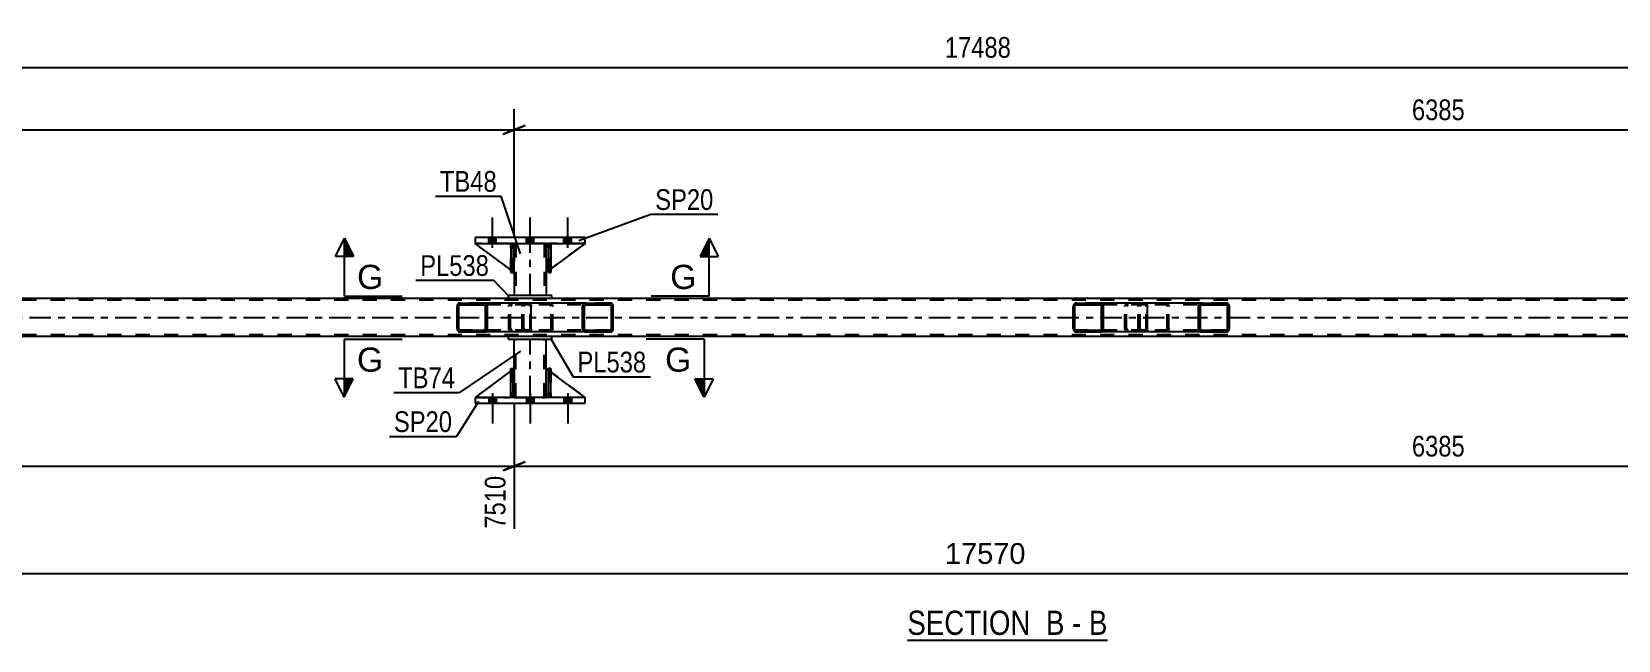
# Model space of a CAD drawing. Header units: millimetres. Extents: x -111 to 730, y -402 to 192.
# Drawn here: x 147 to 366.3, y -254.8 to -170.7 of the extents above; entities that cross this region are included whole.
import ezdxf

# ---------------------------------------------------------------- set-up
doc = ezdxf.new("R2010")
doc.units = ezdxf.units.MM
doc.linetypes.add('DXK_LINE_DOT2', pattern=[3.9198, 1.9599, -1.9599])
doc.linetypes.add('DXK_LINE_DOT3', pattern=[5.9187, 2.979, -0.9799, 0.9799, -0.9799])
doc.styles.add('Arial', font='ARIAL.TTF', dxfattribs={"height": 0.2})
doc.styles.add('Arial Narrow', font='ARIALN.TTF', dxfattribs={"height": 0.2})

# ---------------------------------------------------------------- blocks, each defined once
blk = doc.blocks.new('Unknown-192539618-12 - 3622')
at = {"color": 6, "linetype": 'Continuous'}
blk.add_line((268.02, -254.79), (295.66, -254.79), dxfattribs=at)
at = {"color": 0, "linetype": 'Continuous'}
blk.add_wipeout([(286.12, -254.04), (286.12, -250.54), (268.02, -250.54), (268.02, -254.04)], dxfattribs=at)
at = {"color": 7, "linetype": 'Continuous', "style": 'Arial Narrow'}
blk.add_text('SECTION ', height=3.34, dxfattribs=at).set_placement((268.02, -254.04))
at = {"color": 0, "linetype": 'Continuous'}
blk.add_wipeout([(289.73, -254.04), (289.73, -250.54), (287.17, -250.54), (287.17, -254.04)], dxfattribs=at)
at = {"color": 7, "linetype": 'Continuous', "style": 'Arial Narrow'}
blk.add_text('B', height=3.34, dxfattribs=at).set_placement((287.17, -254.04))
at = {"color": 0, "linetype": 'Continuous'}
blk.add_wipeout([(292.06, -254.04), (292.06, -250.54), (290.78, -250.54), (290.78, -254.04)], dxfattribs=at)
at = {"color": 7, "linetype": 'Continuous', "style": 'Arial Narrow'}
blk.add_text('-', height=3.34, dxfattribs=at).set_placement((290.78, -254.04))
at = {"color": 0, "linetype": 'Continuous'}
blk.add_wipeout([(295.66, -254.04), (295.66, -250.54), (293.11, -250.54), (293.11, -254.04)], dxfattribs=at)
at = {"color": 7, "linetype": 'Continuous', "style": 'Arial Narrow'}
blk.add_text('B', height=3.34, dxfattribs=at).set_placement((293.11, -254.04))
blk = doc.blocks.new('Part-192539618-3665 - 3622')
at = {"color": 2, "linetype": 'Continuous'}
for p, q in [((218.09, -220.63), (218.09, -217.23)), ((218.44, -217.49), (218.09, -217.23)), ((223.49, -221.23), (218.76, -217.73)), ((218.44, -220.99), (218.09, -220.63))]:
    blk.add_line(p, q, dxfattribs=at)
at = {"color": 7, "linetype": 'DXK_LINE_DOT2'}
for p, q in [((218.76, -217.73), (218.44, -217.49)), ((218.69, -221.23), (218.44, -220.99)), ((223.49, -221.23), (218.69, -221.23)), ((223.49, -221.23), (223.49, -221.23)), ((223.49, -221.23), (223.49, -221.23))]:
    blk.add_line(p, q, dxfattribs=at)
blk = doc.blocks.new('Part-192539618-3666 - 3622')
at = {"color": 7, "linetype": 'DXK_LINE_DOT2'}
for p, q in [((218.09, -220.63), (218.09, -217.23)), ((218.09, -217.23), (223.49, -221.23)), ((218.69, -221.23), (218.09, -220.63)), ((223.49, -221.23), (218.69, -221.23))]:
    blk.add_line(p, q, dxfattribs=at)
blk = doc.blocks.new('Part-192539618-3667 - 3622')
at = {"color": 2, "linetype": 'Continuous'}
for p, q in [((213.24, -217.56), (208.29, -221.23)), ((213.69, -217.23), (213.56, -217.33)), ((213.69, -220.63), (213.69, -217.23)), ((213.24, -221.08), (213.09, -221.23)), ((213.69, -220.63), (213.56, -220.76)), ((213.69, -220.63), (213.69, -220.63))]:
    blk.add_line(p, q, dxfattribs=at)
at = {"color": 7, "linetype": 'DXK_LINE_DOT2'}
for p, q in [((213.56, -217.33), (213.24, -217.56)), ((213.69, -220.63), (213.69, -217.23)), ((208.29, -221.23), (213.09, -221.23)), ((213.69, -220.63), (213.09, -221.23)), ((213.56, -220.76), (213.24, -221.08))]:
    blk.add_line(p, q, dxfattribs=at)
blk = doc.blocks.new('Part-192539618-3668 - 3622')
at = {"color": 7, "linetype": 'DXK_LINE_DOT2'}
for p, q in [((213.69, -217.23), (208.29, -221.23)), ((213.69, -220.63), (213.69, -217.23)), ((213.69, -217.23), (213.69, -220.63)), ((208.29, -221.23), (213.09, -221.23)), ((213.09, -221.23), (213.69, -220.63)), ((213.69, -220.63), (213.09, -221.23)), ((213.69, -220.63), (213.69, -220.63))]:
    blk.add_line(p, q, dxfattribs=at)
blk = doc.blocks.new('Part-192539618-3669 - 3622')
at = {"color": 2, "linetype": 'Continuous'}
for p, q in [((218.44, -221.23), (218.44, -217.23)), ((218.44, -217.23), (218.76, -217.23)), ((218.76, -221.23), (218.76, -217.23)), ((218.44, -221.23), (218.44, -221.23)), ((218.76, -221.23), (218.44, -221.23))]:
    blk.add_line(p, q, dxfattribs=at)
at = {"color": 7, "linetype": 'DXK_LINE_DOT2'}
for p, q in [((218.44, -217.23), (218.44, -220.63)), ((218.76, -220.63), (218.76, -217.23)), ((218.44, -220.63), (218.44, -221.23)), ((218.44, -220.63), (218.76, -220.63)), ((218.76, -221.23), (218.76, -220.63)), ((218.76, -221.23), (218.76, -221.23))]:
    blk.add_line(p, q, dxfattribs=at)
blk = doc.blocks.new('Part-192539618-3670 - 3622')
at = {"color": 2, "linetype": 'Continuous'}
for p, q in [((213.24, -221.23), (213.24, -217.23)), ((213.24, -217.23), (213.56, -217.23)), ((213.56, -221.23), (213.56, -217.23)), ((213.24, -221.23), (213.24, -221.23)), ((213.56, -221.23), (213.24, -221.23))]:
    blk.add_line(p, q, dxfattribs=at)
at = {"color": 7, "linetype": 'DXK_LINE_DOT2'}
for p, q in [((213.24, -217.23), (213.24, -220.63)), ((213.56, -220.63), (213.56, -217.23)), ((213.24, -220.63), (213.24, -221.23)), ((213.24, -220.63), (213.56, -220.63)), ((213.56, -221.23), (213.56, -220.63)), ((213.56, -221.23), (213.56, -221.23))]:
    blk.add_line(p, q, dxfattribs=at)
blk = doc.blocks.new('Part-192539618-3671 - 3622')
at = {"color": 7, "linetype": 'DXK_LINE_DOT2'}
for p, q in [((218.76, -217.23), (218.44, -217.23)), ((218.44, -220.63), (218.44, -217.23)), ((218.44, -217.23), (218.44, -221.23)), ((218.76, -217.23), (218.76, -220.63)), ((218.76, -221.23), (218.76, -217.23)), ((218.76, -220.63), (218.44, -220.63)), ((218.44, -221.23), (218.44, -220.63)), ((218.76, -221.23), (218.44, -221.23)), ((218.76, -220.63), (218.76, -221.23)), ((218.76, -221.23), (218.76, -221.23))]:
    blk.add_line(p, q, dxfattribs=at)
blk = doc.blocks.new('Part-192539618-3736 - 3622')
at = {"color": 2, "linetype": 'Continuous'}
for p, q in [((213.69, -199.95), (213.69, -200.55)), ((218.09, -199.95), (218.09, -200.55)), ((213.69, -203.95), (213.69, -207.15)), ((218.09, -203.95), (218.09, -207.15))]:
    blk.add_line(p, q, dxfattribs=at)
at = {"color": 7, "linetype": 'DXK_LINE_DOT2'}
for p, q in [((218.09, -199.95), (213.69, -199.95)), ((213.69, -200.55), (213.69, -203.95)), ((213.93, -199.95), (213.93, -207.15)), ((217.85, -199.95), (217.85, -207.15)), ((218.09, -200.55), (218.09, -203.95)), ((218.09, -207.15), (213.69, -207.15))]:
    blk.add_line(p, q, dxfattribs=at)
at = {"color": 7, "linetype": 'DXK_LINE_DOT3'}
blk.add_line((215.89, -207.15), (215.89, -199.95), dxfattribs=at)
blk = doc.blocks.new('Part-192539618-3672 - 3622')
at = {"color": 7, "linetype": 'DXK_LINE_DOT2'}
for p, q in [((213.24, -217.23), (213.56, -217.23)), ((213.24, -220.63), (213.24, -217.23)), ((213.24, -217.23), (213.24, -221.23)), ((213.56, -217.23), (213.56, -220.63)), ((213.56, -221.23), (213.56, -217.33)), ((213.56, -220.63), (213.24, -220.63)), ((213.24, -221.23), (213.24, -220.63)), ((213.56, -221.23), (213.24, -221.23)), ((213.56, -220.63), (213.56, -221.23)), ((213.56, -221.23), (213.56, -221.23))]:
    blk.add_line(p, q, dxfattribs=at)
blk = doc.blocks.new('Part-192539618-3673 - 3622')
at = {"color": 2, "linetype": 'Continuous'}
for p, q in [((218.44, -200.2), (218.09, -200.55)), ((218.09, -200.55), (218.09, -203.95)), ((223.49, -199.95), (218.76, -203.45)), ((218.44, -203.69), (218.09, -203.95))]:
    blk.add_line(p, q, dxfattribs=at)
at = {"color": 7, "linetype": 'DXK_LINE_DOT2'}
for p, q in [((218.69, -199.95), (218.44, -200.2)), ((223.49, -199.95), (218.69, -199.95)), ((218.76, -203.45), (218.44, -203.69))]:
    blk.add_line(p, q, dxfattribs=at)
blk = doc.blocks.new('Part-192539618-3674 - 3622')
at = {"color": 7, "linetype": 'DXK_LINE_DOT2'}
for p, q in [((218.69, -199.95), (218.09, -200.55)), ((218.09, -203.95), (223.49, -199.95)), ((218.09, -200.55), (218.09, -203.95)), ((223.49, -199.95), (218.69, -199.95))]:
    blk.add_line(p, q, dxfattribs=at)
blk = doc.blocks.new('Part-192539618-3675 - 3622')
at = {"color": 2, "linetype": 'Continuous'}
for p, q in [((213.24, -203.62), (208.29, -199.95)), ((213.24, -200.11), (213.09, -199.95)), ((213.69, -200.55), (213.56, -200.43)), ((213.69, -200.55), (213.69, -200.55)), ((213.69, -203.95), (213.69, -200.55)), ((213.56, -203.86), (213.69, -203.95)), ((213.69, -203.95), (213.69, -203.95))]:
    blk.add_line(p, q, dxfattribs=at)
at = {"color": 7, "linetype": 'DXK_LINE_DOT2'}
for p, q in [((213.09, -199.95), (208.29, -199.95)), ((213.09, -199.95), (213.69, -200.55)), ((213.56, -200.43), (213.24, -200.11)), ((213.69, -200.55), (213.69, -203.95)), ((213.56, -203.86), (213.24, -203.62))]:
    blk.add_line(p, q, dxfattribs=at)
blk = doc.blocks.new('Part-192539618-3676 - 3622')
at = {"color": 7, "linetype": 'DXK_LINE_DOT2'}
for p, q in [((213.69, -203.95), (208.29, -199.95)), ((208.29, -199.95), (213.09, -199.95)), ((213.09, -199.95), (213.69, -200.55)), ((213.69, -200.55), (213.09, -199.95)), ((213.69, -200.55), (213.69, -203.95)), ((213.69, -200.55), (213.69, -200.55)), ((213.69, -200.55), (213.69, -203.95))]:
    blk.add_line(p, q, dxfattribs=at)
blk = doc.blocks.new('Part-192539618-3677 - 3622')
at = {"color": 2, "linetype": 'Continuous'}
for p, q in [((218.76, -199.95), (218.44, -199.95)), ((218.44, -199.95), (218.44, -203.95)), ((218.76, -199.95), (218.76, -199.95)), ((218.76, -199.95), (218.76, -203.95)), ((218.76, -203.95), (218.44, -203.95))]:
    blk.add_line(p, q, dxfattribs=at)
at = {"color": 7, "linetype": 'DXK_LINE_DOT2'}
for p, q in [((218.44, -200.55), (218.44, -199.95)), ((218.76, -200.55), (218.44, -200.55)), ((218.44, -200.55), (218.44, -203.95)), ((218.76, -200.55), (218.76, -199.95)), ((218.76, -199.95), (218.76, -199.95)), ((218.76, -203.95), (218.76, -200.55))]:
    blk.add_line(p, q, dxfattribs=at)
blk = doc.blocks.new('Part-192539618-3742 - 3622')
at = {"linetype": 'Continuous'}
h = blk.add_hatch(dxfattribs=at)
h.set_pattern_fill('', scale=0.7, style=0, pattern_type=0)
h.set_pattern_definition([(45, (295.0712, -208.4888), (-1.57154, 1.57154), [])])
h.paths.add_polyline_path([(295.11, -208.67), (295.07, -208.49), (294.96, -208.33), (294.8, -208.23), (294.61, -208.19), (291.42, -208.19), (291.23, -208.23), (291.07, -208.33), (290.96, -208.49), (290.92, -208.67), (290.92, -211.71), (290.96, -211.9), (291.07, -212.05), (291.23, -212.16), (291.42, -212.19), (294.61, -212.19), (294.8, -212.16), (294.96, -212.05), (295.07, -211.9), (295.11, -211.71)])
h.paths.add_polyline_path([(294.84, -211.8), (294.78, -211.88), (294.7, -211.93), (294.61, -211.95), (291.42, -211.95), (291.33, -211.93), (291.24, -211.88), (291.19, -211.8), (291.17, -211.71), (291.17, -208.67), (291.19, -208.58), (291.24, -208.5), (291.33, -208.45), (291.42, -208.43), (294.61, -208.43), (294.7, -208.45), (294.78, -208.5), (294.84, -208.58), (294.86, -208.67), (294.86, -211.71)])
at = {"color": 2, "linetype": 'Continuous'}
for p, q in [((291.42, -208.19), (291.23, -208.23)), ((291.42, -208.19), (294.61, -208.19)), ((300.91, -208.19), (294.61, -208.19)), ((294.8, -208.23), (294.61, -208.19)), ((300.91, -208.19), (301.01, -208.23)), ((301.01, -208.23), (301.1, -208.33)), ((290.96, -208.49), (290.92, -208.67)), ((290.92, -211.71), (290.92, -208.67)), ((291.17, -208.67), (291.19, -208.58)), ((291.17, -211.71), (291.17, -208.67)), ((291.19, -208.58), (291.24, -208.5)), ((291.24, -208.5), (291.33, -208.45)), ((291.33, -208.45), (291.42, -208.43)), ((291.42, -208.43), (294.61, -208.43)), ((294.61, -208.43), (294.7, -208.45)), ((294.7, -208.45), (294.78, -208.5)), ((294.78, -208.5), (294.84, -208.58)), ((294.84, -208.58), (294.86, -208.67)), ((294.86, -211.71), (294.86, -208.67)), ((295.11, -208.67), (295.07, -208.49)), ((295.11, -211.71), (295.11, -208.67)), ((301.1, -208.33), (301.16, -208.49)), ((301.16, -208.49), (301.18, -208.67)), ((301.18, -211.71), (301.18, -208.67)), ((290.92, -211.71), (290.96, -211.9)), ((291.19, -211.8), (291.17, -211.71)), ((291.24, -211.88), (291.19, -211.8)), ((291.23, -212.16), (291.42, -212.19)), ((291.33, -211.93), (291.24, -211.88)), ((291.42, -211.95), (291.33, -211.93)), ((291.42, -211.95), (294.61, -211.95)), ((291.42, -212.19), (294.61, -212.19)), ((294.7, -211.93), (294.61, -211.95)), ((294.61, -212.19), (294.8, -212.16)), ((300.91, -212.19), (294.61, -212.19)), ((294.78, -211.88), (294.7, -211.93)), ((294.84, -211.8), (294.78, -211.88)), ((294.86, -211.71), (294.84, -211.8)), ((295.07, -211.9), (295.11, -211.71)), ((301.01, -212.16), (300.91, -212.19)), ((301.1, -212.05), (301.01, -212.16)), ((301.16, -211.9), (301.1, -212.05)), ((301.18, -211.71), (301.16, -211.9))]:
    blk.add_line(p, q, dxfattribs=at)
at = {"color": 7, "linetype": 'DXK_LINE_DOT2'}
for p, q in [((294.61, -208.19), (291.42, -208.19)), ((298.38, -208.23), (298.57, -208.19)), ((299.91, -208.43), (299.91, -208.19)), ((300.91, -208.43), (291.42, -208.43)), ((298.07, -208.67), (298.11, -208.49)), ((298.07, -211.71), (298.07, -208.67)), ((298.34, -208.58), (298.32, -208.67)), ((298.32, -211.71), (298.32, -208.67)), ((298.39, -208.5), (298.34, -208.58)), ((298.39, -208.5), (298.42, -208.49)), ((298.42, -208.49), (298.48, -208.45)), ((298.48, -208.45), (298.57, -208.43)), ((300.96, -208.45), (300.91, -208.43)), ((301, -208.5), (300.96, -208.45)), ((301.03, -208.58), (301, -208.5)), ((301.04, -208.67), (301.03, -208.58)), ((301.04, -211.71), (301.04, -208.67)), ((300.91, -211.95), (291.42, -211.95)), ((294.61, -212.19), (291.42, -212.19)), ((298.11, -211.9), (298.07, -211.71)), ((298.32, -211.71), (298.34, -211.8)), ((298.34, -211.8), (298.39, -211.88)), ((298.57, -212.19), (298.38, -212.16)), ((298.39, -211.88), (298.42, -211.9)), ((298.42, -211.9), (298.48, -211.93)), ((298.48, -211.93), (298.57, -211.95)), ((299.91, -212.19), (299.91, -211.95)), ((300.91, -211.95), (300.96, -211.93)), ((300.96, -211.93), (301, -211.88)), ((301, -211.88), (301.03, -211.8)), ((301.03, -211.8), (301.04, -211.71))]:
    blk.add_line(p, q, dxfattribs=at)
at = {"color": 2, "linetype": 'Continuous'}
for centre, start, end in [((291.41, -208.69), 111.1941, 156.1506), ((294.62, -208.69), 23.8494, 68.8059), ((291.41, -211.7), 203.8494, 248.8059), ((294.62, -211.7), 291.1941, 336.1506)]:
    blk.add_arc(centre, 0.492, start, end, dxfattribs=at)
at = {"color": 7, "linetype": 'DXK_LINE_DOT2'}
for centre, start, end in [((298.56, -208.69), 111.1941, 156.1506), ((298.56, -211.7), 203.8494, 248.8059)]:
    blk.add_arc(centre, 0.492, start, end, dxfattribs=at)
blk = doc.blocks.new('Part-192539618-3678 - 3622')
at = {"color": 2, "linetype": 'Continuous'}
for p, q in [((213.56, -199.95), (213.24, -199.95)), ((213.24, -199.95), (213.24, -203.95)), ((213.56, -199.95), (213.56, -199.95)), ((213.56, -199.95), (213.56, -203.95)), ((213.56, -203.95), (213.24, -203.95))]:
    blk.add_line(p, q, dxfattribs=at)
at = {"color": 7, "linetype": 'DXK_LINE_DOT2'}
for p, q in [((213.24, -200.55), (213.24, -199.95)), ((213.56, -200.55), (213.24, -200.55)), ((213.24, -200.55), (213.24, -203.95)), ((213.56, -200.55), (213.56, -199.95)), ((213.56, -199.95), (213.56, -199.95)), ((213.56, -203.95), (213.56, -200.55))]:
    blk.add_line(p, q, dxfattribs=at)
blk = doc.blocks.new('Part-192539618-3743 - 3622')
at = {"linetype": 'Continuous'}
h = blk.add_hatch(dxfattribs=at)
h.set_pattern_fill('', scale=0.7, style=0, pattern_type=0)
h.set_pattern_definition([(45, (227.3477, -208.4888), (-1.57154, 1.57154), [])])
h.paths.add_polyline_path([(227.39, -208.67), (227.35, -208.49), (227.24, -208.33), (227.07, -208.23), (226.88, -208.19), (223.64, -208.19), (223.45, -208.23), (223.28, -208.33), (223.17, -208.49), (223.13, -208.67), (223.13, -211.71), (223.17, -211.9), (223.28, -212.05), (223.45, -212.16), (223.64, -212.19), (226.88, -212.19), (227.07, -212.16), (227.24, -212.05), (227.35, -211.9), (227.39, -211.71)])
h.paths.add_polyline_path([(227.11, -211.8), (227.06, -211.88), (226.97, -211.93), (226.88, -211.95), (223.64, -211.95), (223.54, -211.93), (223.46, -211.88), (223.4, -211.8), (223.39, -211.71), (223.39, -208.67), (223.4, -208.58), (223.46, -208.5), (223.54, -208.45), (223.64, -208.43), (226.88, -208.43), (226.97, -208.45), (227.06, -208.5), (227.11, -208.58), (227.13, -208.67), (227.13, -211.71)])
at = {"color": 7, "linetype": 'DXK_LINE_DOT2'}
for p, q in [((215.1, -208.23), (215.29, -208.19)), ((215.77, -208.19), (215.29, -208.19)), ((218.53, -208.19), (218.72, -208.23)), ((226.88, -208.19), (223.64, -208.19)), ((214.78, -208.67), (214.82, -208.49)), ((214.78, -211.71), (214.78, -208.67)), ((215.06, -208.58), (215.04, -208.67)), ((215.04, -211.71), (215.04, -208.67)), ((215.11, -208.5), (215.06, -208.58)), ((215.19, -208.45), (215.11, -208.5)), ((215.29, -208.43), (215.19, -208.45)), ((226.88, -208.43), (215.29, -208.43)), ((218.62, -208.45), (218.53, -208.43)), ((218.71, -208.5), (218.62, -208.45)), ((218.76, -208.58), (218.71, -208.5)), ((218.78, -208.67), (218.76, -208.58)), ((218.78, -211.71), (218.78, -208.67)), ((219, -208.49), (219.04, -208.67)), ((219.04, -211.71), (219.04, -208.67)), ((214.82, -211.9), (214.78, -211.71)), ((215.04, -211.71), (215.06, -211.8)), ((215.06, -211.8), (215.11, -211.88)), ((215.29, -212.19), (215.1, -212.16)), ((215.11, -211.88), (215.19, -211.93)), ((215.19, -211.93), (215.29, -211.95)), ((226.88, -211.95), (215.29, -211.95)), ((215.77, -212.19), (215.29, -212.19)), ((218.53, -211.95), (218.62, -211.93)), ((218.72, -212.16), (218.53, -212.19)), ((218.62, -211.93), (218.71, -211.88)), ((218.71, -211.88), (218.76, -211.8)), ((218.76, -211.8), (218.78, -211.71)), ((219.04, -211.71), (219, -211.9)), ((226.88, -212.19), (223.64, -212.19))]:
    blk.add_line(p, q, dxfattribs=at)
at = {"color": 2, "linetype": 'Continuous'}
for p, q in [((223.64, -208.19), (215.77, -208.19)), ((223.64, -208.19), (223.45, -208.23)), ((223.64, -208.19), (226.88, -208.19)), ((227.07, -208.23), (226.88, -208.19)), ((223.17, -208.49), (223.13, -208.67)), ((223.13, -211.71), (223.13, -208.67)), ((223.39, -208.67), (223.4, -208.58)), ((223.39, -211.71), (223.39, -208.67)), ((223.4, -208.58), (223.46, -208.5)), ((223.46, -208.5), (223.54, -208.45)), ((223.54, -208.45), (223.64, -208.43)), ((223.64, -208.43), (226.88, -208.43)), ((226.88, -208.43), (226.97, -208.45)), ((226.97, -208.45), (227.06, -208.5)), ((227.06, -208.5), (227.11, -208.58)), ((227.11, -208.58), (227.13, -208.67)), ((227.13, -211.71), (227.13, -208.67)), ((227.39, -208.67), (227.35, -208.49)), ((227.39, -211.71), (227.39, -208.67)), ((223.64, -212.19), (215.77, -212.19)), ((223.13, -211.71), (223.17, -211.9)), ((223.4, -211.8), (223.39, -211.71)), ((223.46, -211.88), (223.4, -211.8)), ((223.45, -212.16), (223.64, -212.19)), ((223.54, -211.93), (223.46, -211.88)), ((223.64, -211.95), (223.54, -211.93)), ((223.64, -211.95), (226.88, -211.95)), ((223.64, -212.19), (226.88, -212.19)), ((226.97, -211.93), (226.88, -211.95)), ((226.88, -212.19), (227.07, -212.16)), ((227.06, -211.88), (226.97, -211.93)), ((227.11, -211.8), (227.06, -211.88)), ((227.13, -211.71), (227.11, -211.8)), ((227.35, -211.9), (227.39, -211.71))]:
    blk.add_line(p, q, dxfattribs=at)
at = {"color": 7, "linetype": 'DXK_LINE_DOT2'}
for centre, start, end in [((215.27, -208.69), 110.7583, 155.68), ((218.55, -208.69), 24.32, 69.2417), ((215.27, -211.69), 204.32, 249.2417), ((218.55, -211.69), 290.7583, 335.68)]:
    blk.add_arc(centre, 0.496, start, end, dxfattribs=at)
at = {"color": 2, "linetype": 'Continuous'}
for centre, start, end in [((223.62, -208.69), 110.7583, 155.68), ((226.9, -208.69), 24.32, 69.2417), ((223.62, -211.69), 204.32, 249.2417), ((226.9, -211.69), 290.7583, 335.68)]:
    blk.add_arc(centre, 0.496, start, end, dxfattribs=at)
blk = doc.blocks.new('Part-192539618-3679 - 3622')
at = {"color": 7, "linetype": 'DXK_LINE_DOT2'}
for p, q in [((218.44, -200.55), (218.44, -199.95)), ((218.44, -199.95), (218.44, -199.95)), ((218.44, -199.95), (218.44, -203.95)), ((218.76, -199.95), (218.44, -199.95)), ((218.44, -203.95), (218.44, -200.55)), ((218.44, -200.55), (218.76, -200.55)), ((218.76, -200.55), (218.76, -199.95)), ((218.76, -203.95), (218.76, -199.95)), ((218.76, -200.55), (218.76, -203.95)), ((218.44, -203.95), (218.76, -203.95))]:
    blk.add_line(p, q, dxfattribs=at)
blk = doc.blocks.new('Part-192539618-3744 - 3622')
at = {"linetype": 'Continuous'}
h = blk.add_hatch(dxfattribs=at)
h.set_pattern_fill('', scale=0.7, style=0, pattern_type=0)
h.set_pattern_definition([(45, (209.937, -208.4888), (-1.57154, 1.57154), [])])
h.paths.add_polyline_path([(209.98, -208.67), (209.94, -208.49), (209.83, -208.33), (209.66, -208.23), (209.47, -208.19), (206.29, -208.19), (206.1, -208.23), (205.93, -208.33), (205.82, -208.49), (205.79, -208.67), (205.79, -211.71), (205.82, -211.9), (205.93, -212.05), (206.1, -212.16), (206.29, -212.19), (209.47, -212.19), (209.66, -212.16), (209.83, -212.05), (209.94, -211.9), (209.98, -211.71)])
h.paths.add_polyline_path([(209.7, -211.8), (209.65, -211.88), (209.57, -211.93), (209.47, -211.95), (206.29, -211.95), (206.19, -211.93), (206.11, -211.88), (206.06, -211.8), (206.04, -211.71), (206.04, -208.67), (206.06, -208.58), (206.11, -208.5), (206.19, -208.45), (206.29, -208.43), (209.47, -208.43), (209.57, -208.45), (209.65, -208.5), (209.7, -208.58), (209.72, -208.67), (209.72, -211.71)])
at = {"color": 2, "linetype": 'Continuous'}
for p, q in [((206.29, -208.19), (206.1, -208.23)), ((206.29, -208.19), (209.47, -208.19)), ((215.77, -208.19), (209.47, -208.19)), ((209.66, -208.23), (209.47, -208.19)), ((215.77, -208.19), (215.88, -208.23)), ((215.88, -208.23), (215.96, -208.33)), ((205.82, -208.49), (205.79, -208.67)), ((205.79, -211.71), (205.79, -208.67)), ((206.04, -208.67), (206.06, -208.58)), ((206.04, -211.71), (206.04, -208.67)), ((206.06, -208.58), (206.11, -208.5)), ((206.11, -208.5), (206.19, -208.45)), ((206.19, -208.45), (206.29, -208.43)), ((206.29, -208.43), (209.47, -208.43)), ((209.47, -208.43), (209.57, -208.45)), ((209.57, -208.45), (209.65, -208.5)), ((209.65, -208.5), (209.7, -208.58)), ((209.7, -208.58), (209.72, -208.67)), ((209.72, -211.71), (209.72, -208.67)), ((209.98, -208.67), (209.94, -208.49)), ((209.98, -211.71), (209.98, -208.67)), ((215.96, -208.33), (216.02, -208.49)), ((216.02, -208.49), (216.04, -208.67)), ((216.04, -211.71), (216.04, -208.67)), ((205.79, -211.71), (205.82, -211.9)), ((206.06, -211.8), (206.04, -211.71)), ((206.11, -211.88), (206.06, -211.8)), ((206.1, -212.16), (206.29, -212.19)), ((206.19, -211.93), (206.11, -211.88)), ((206.29, -211.95), (206.19, -211.93)), ((206.29, -211.95), (209.47, -211.95)), ((206.29, -212.19), (209.47, -212.19)), ((209.57, -211.93), (209.47, -211.95)), ((209.47, -212.19), (209.66, -212.16)), ((215.77, -212.19), (209.47, -212.19)), ((209.65, -211.88), (209.57, -211.93)), ((209.7, -211.8), (209.65, -211.88)), ((209.72, -211.71), (209.7, -211.8)), ((209.94, -211.9), (209.98, -211.71)), ((215.88, -212.16), (215.77, -212.19)), ((215.96, -212.05), (215.88, -212.16)), ((216.02, -211.9), (215.96, -212.05)), ((216.04, -211.71), (216.02, -211.9))]:
    blk.add_line(p, q, dxfattribs=at)
at = {"color": 7, "linetype": 'DXK_LINE_DOT2'}
for p, q in [((209.47, -208.19), (206.29, -208.19)), ((213.25, -208.23), (213.44, -208.19)), ((214.78, -208.43), (214.78, -208.19)), ((215.77, -208.43), (206.29, -208.43)), ((212.94, -208.67), (212.97, -208.49)), ((212.94, -211.71), (212.94, -208.67)), ((213.21, -208.58), (213.19, -208.67)), ((213.19, -211.71), (213.19, -208.67)), ((213.26, -208.5), (213.21, -208.58)), ((213.34, -208.45), (213.26, -208.5)), ((213.44, -208.43), (213.34, -208.45)), ((215.82, -208.45), (215.77, -208.43)), ((215.87, -208.5), (215.82, -208.45)), ((215.9, -208.58), (215.87, -208.5)), ((215.91, -208.67), (215.9, -208.58)), ((215.91, -211.71), (215.91, -208.67)), ((215.77, -211.95), (206.29, -211.95)), ((209.47, -212.19), (206.29, -212.19)), ((212.97, -211.9), (212.94, -211.71)), ((213.19, -211.71), (213.21, -211.8)), ((213.21, -211.8), (213.26, -211.88)), ((213.44, -212.19), (213.25, -212.16)), ((213.26, -211.88), (213.28, -211.9)), ((213.28, -211.9), (213.34, -211.93)), ((213.34, -211.93), (213.44, -211.95)), ((214.78, -212.19), (214.78, -211.95)), ((215.77, -211.95), (215.82, -211.93)), ((215.82, -211.93), (215.87, -211.88)), ((215.87, -211.88), (215.9, -211.8)), ((215.9, -211.8), (215.91, -211.71))]:
    blk.add_line(p, q, dxfattribs=at)
at = {"color": 2, "linetype": 'Continuous'}
for centre, start, end in [((206.27, -208.69), 111.1941, 156.1506), ((209.49, -208.69), 23.8494, 68.8059), ((206.27, -211.7), 203.8494, 248.8059), ((209.49, -211.7), 291.1941, 336.1506)]:
    blk.add_arc(centre, 0.492, start, end, dxfattribs=at)
at = {"color": 7, "linetype": 'DXK_LINE_DOT2'}
for centre, start, end in [((213.42, -208.69), 111.1941, 156.1506), ((213.42, -211.7), 203.8494, 248.8059)]:
    blk.add_arc(centre, 0.492, start, end, dxfattribs=at)
blk = doc.blocks.new('Part-192539618-3680 - 3622')
at = {"color": 7, "linetype": 'DXK_LINE_DOT2'}
for p, q in [((213.24, -200.55), (213.24, -199.95)), ((213.24, -199.95), (213.24, -199.95)), ((213.24, -199.95), (213.24, -203.95)), ((213.56, -199.95), (213.24, -199.95)), ((213.24, -203.95), (213.24, -200.55)), ((213.24, -200.55), (213.56, -200.55)), ((213.56, -200.55), (213.56, -199.95)), ((213.56, -203.95), (213.56, -199.95)), ((213.56, -200.55), (213.56, -203.95)), ((213.24, -203.95), (213.56, -203.95))]:
    blk.add_line(p, q, dxfattribs=at)
blk = doc.blocks.new('Part-192539618-3685 - 3622')
at = {"color": 2, "linetype": 'Continuous'}
for p, q in [((208.29, -221.23), (208.29, -222.03)), ((223.49, -221.23), (208.29, -221.23)), ((223.49, -222.03), (223.49, -221.23)), ((208.29, -222.03), (223.49, -222.03))]:
    blk.add_line(p, q, dxfattribs=at)
blk = doc.blocks.new('Part-192539618-3690 - 3622')
at = {"color": 2, "linetype": 'Continuous'}
for p, q in [((223.49, -199.15), (208.29, -199.15)), ((208.29, -199.15), (208.29, -199.95)), ((223.49, -199.95), (223.49, -199.15)), ((208.29, -199.95), (223.49, -199.95))]:
    blk.add_line(p, q, dxfattribs=at)
blk = doc.blocks.new('Part-192539618-3695 - 3622')
at = {"color": 2, "linetype": 'Continuous'}
for p, q in [((213.69, -217.23), (213.69, -213.23)), ((218.09, -217.23), (218.09, -213.23)), ((213.69, -221.23), (213.69, -220.63)), ((218.09, -221.23), (218.09, -220.63))]:
    blk.add_line(p, q, dxfattribs=at)
at = {"color": 7, "linetype": 'DXK_LINE_DOT2'}
for p, q in [((218.09, -213.23), (213.69, -213.23)), ((213.93, -221.23), (213.93, -213.23)), ((217.85, -221.23), (217.85, -213.23)), ((213.69, -220.63), (213.69, -217.23)), ((218.09, -220.63), (218.09, -217.23)), ((213.69, -221.23), (218.09, -221.23))]:
    blk.add_line(p, q, dxfattribs=at)
at = {"color": 7, "linetype": 'DXK_LINE_DOT3'}
blk.add_line((215.89, -221.23), (215.89, -213.23), dxfattribs=at)
blk = doc.blocks.new('Part-192539618-3700 - 3622')
at = {"color": 2, "linetype": 'Continuous'}
for p, q in [((218.89, -212.83), (212.89, -212.83)), ((212.89, -213.23), (212.89, -212.83)), ((218.89, -213.23), (212.89, -213.23)), ((218.89, -213.23), (218.89, -212.83))]:
    blk.add_line(p, q, dxfattribs=at)
blk = doc.blocks.new('Part-192539618-3705 - 3622')
at = {"color": 2, "linetype": 'Continuous'}
for p, q in [((218.89, -207.15), (212.89, -207.15)), ((212.89, -207.55), (212.89, -207.15)), ((218.89, -207.55), (212.89, -207.55)), ((218.89, -207.55), (218.89, -207.15))]:
    blk.add_line(p, q, dxfattribs=at)
blk = doc.blocks.new('Part-192539618-3838 - 3622')
at = {"linetype": 'Continuous'}
h = blk.add_hatch(dxfattribs=at)
h.set_pattern_fill('', scale=0.7, style=0, pattern_type=0)
h.set_pattern_definition([(45, (312.4819, -208.4888), (-1.57154, 1.57154), [])])
h.paths.add_polyline_path([(312.52, -208.67), (312.48, -208.49), (312.37, -208.33), (312.21, -208.23), (312.01, -208.19), (308.77, -208.19), (308.58, -208.23), (308.41, -208.33), (308.3, -208.49), (308.26, -208.67), (308.26, -211.71), (308.3, -211.9), (308.41, -212.05), (308.58, -212.16), (308.77, -212.19), (312.01, -212.19), (312.21, -212.16), (312.37, -212.05), (312.48, -211.9), (312.52, -211.71)])
h.paths.add_polyline_path([(312.25, -211.8), (312.19, -211.88), (312.11, -211.93), (312.01, -211.95), (308.77, -211.95), (308.68, -211.93), (308.59, -211.88), (308.54, -211.8), (308.52, -211.71), (308.52, -208.67), (308.54, -208.58), (308.59, -208.5), (308.68, -208.45), (308.77, -208.43), (312.01, -208.43), (312.11, -208.45), (312.19, -208.5), (312.25, -208.58), (312.27, -208.67), (312.27, -211.71)])
at = {"color": 7, "linetype": 'DXK_LINE_DOT2'}
for p, q in [((300.23, -208.23), (300.43, -208.19)), ((300.91, -208.19), (300.43, -208.19)), ((303.66, -208.19), (303.86, -208.23)), ((312.01, -208.19), (308.77, -208.19)), ((299.91, -208.67), (299.95, -208.49)), ((299.91, -211.71), (299.91, -208.67)), ((300.19, -208.58), (300.17, -208.67)), ((300.17, -211.71), (300.17, -208.67)), ((300.24, -208.5), (300.19, -208.58)), ((300.33, -208.45), (300.24, -208.5)), ((300.43, -208.43), (300.33, -208.45)), ((312.01, -208.43), (300.43, -208.43)), ((303.76, -208.45), (303.66, -208.43)), ((303.84, -208.5), (303.76, -208.45)), ((303.9, -208.58), (303.84, -208.5)), ((303.92, -208.67), (303.9, -208.58)), ((303.92, -211.71), (303.92, -208.67)), ((304.13, -208.49), (304.17, -208.67)), ((304.17, -211.71), (304.17, -208.67)), ((299.95, -211.9), (299.91, -211.71)), ((300.17, -211.71), (300.19, -211.8)), ((300.19, -211.8), (300.24, -211.88)), ((300.43, -212.19), (300.23, -212.16)), ((300.24, -211.88), (300.33, -211.93)), ((300.33, -211.93), (300.43, -211.95)), ((312.01, -211.95), (300.43, -211.95)), ((300.91, -212.19), (300.43, -212.19)), ((303.66, -211.95), (303.76, -211.93)), ((303.86, -212.16), (303.66, -212.19)), ((303.76, -211.93), (303.84, -211.88)), ((303.84, -211.88), (303.9, -211.8)), ((303.9, -211.8), (303.92, -211.71)), ((304.17, -211.71), (304.13, -211.9)), ((312.01, -212.19), (308.77, -212.19))]:
    blk.add_line(p, q, dxfattribs=at)
at = {"color": 2, "linetype": 'Continuous'}
for p, q in [((308.77, -208.19), (300.91, -208.19)), ((308.77, -208.19), (308.58, -208.23)), ((308.77, -208.19), (312.01, -208.19)), ((312.21, -208.23), (312.01, -208.19)), ((308.3, -208.49), (308.26, -208.67)), ((308.26, -211.71), (308.26, -208.67)), ((308.52, -208.67), (308.54, -208.58)), ((308.52, -211.71), (308.52, -208.67)), ((308.54, -208.58), (308.59, -208.5)), ((308.59, -208.5), (308.68, -208.45)), ((308.68, -208.45), (308.77, -208.43)), ((308.77, -208.43), (312.01, -208.43)), ((312.01, -208.43), (312.11, -208.45)), ((312.11, -208.45), (312.19, -208.5)), ((312.19, -208.5), (312.25, -208.58)), ((312.25, -208.58), (312.27, -208.67)), ((312.27, -211.71), (312.27, -208.67)), ((312.52, -208.67), (312.48, -208.49)), ((312.52, -211.71), (312.52, -208.67)), ((308.77, -212.19), (300.91, -212.19)), ((308.26, -211.71), (308.3, -211.9)), ((308.54, -211.8), (308.52, -211.71)), ((308.59, -211.88), (308.54, -211.8)), ((308.58, -212.16), (308.77, -212.19)), ((308.68, -211.93), (308.59, -211.88)), ((308.77, -211.95), (308.68, -211.93)), ((308.77, -211.95), (312.01, -211.95)), ((308.77, -212.19), (312.01, -212.19)), ((312.11, -211.93), (312.01, -211.95)), ((312.01, -212.19), (312.21, -212.16)), ((312.19, -211.88), (312.11, -211.93)), ((312.25, -211.8), (312.19, -211.88)), ((312.27, -211.71), (312.25, -211.8)), ((312.48, -211.9), (312.52, -211.71))]:
    blk.add_line(p, q, dxfattribs=at)
at = {"color": 7, "linetype": 'DXK_LINE_DOT2'}
for centre, start, end in [((300.41, -208.69), 110.7583, 155.68), ((303.68, -208.69), 24.32, 69.2417), ((300.41, -211.69), 204.32, 249.2417), ((303.68, -211.69), 290.7583, 335.68)]:
    blk.add_arc(centre, 0.496, start, end, dxfattribs=at)
at = {"color": 2, "linetype": 'Continuous'}
for centre, start, end in [((308.76, -208.69), 110.7583, 155.68), ((312.03, -208.69), 24.32, 69.2417), ((308.76, -211.69), 204.32, 249.2417), ((312.03, -211.69), 290.7583, 335.68)]:
    blk.add_arc(centre, 0.496, start, end, dxfattribs=at)
blk = doc.blocks.new('Part-192539618-3839 - 3622')
at = {"color": 7, "linetype": 'DXK_LINE_DOT2'}
for p, q in [((614.12, -207.79), (-48.62, -207.79)), ((218.89, -207.55), (212.89, -207.55)), ((614.12, -212.59), (-48.62, -212.59)), ((218.89, -212.83), (212.89, -212.83))]:
    blk.add_line(p, q, dxfattribs=at)
at = {"color": 2, "linetype": 'Continuous'}
for p, q in [((212.89, -207.55), (48.62, -207.55)), ((468.3, -207.55), (218.89, -207.55)), ((212.89, -212.83), (48.62, -212.83)), ((468.3, -212.83), (218.89, -212.83))]:
    blk.add_line(p, q, dxfattribs=at)
at = {"color": 7, "linetype": 'DXK_LINE_DOT3'}
blk.add_line((-48.62, -210.19), (613.78, -210.19), dxfattribs=at)
blk = doc.blocks.new('Bolt-192539618-3848 - 3622')
at = {"linetype": 'Continuous'}
for points in [[(210.17, -199.95), (211.21, -199.95), (211.21, -199.15), (210.17, -199.15)], [(210.17, -199.95), (211.21, -199.95), (211.21, -199.15), (210.17, -199.15)], [(210.17, -199.95), (211.21, -199.95), (211.21, -199.15), (210.17, -199.15)], [(215.37, -199.95), (216.41, -199.95), (216.41, -199.15), (215.37, -199.15)], [(215.37, -199.95), (216.41, -199.95), (216.41, -199.15), (215.37, -199.15)], [(220.57, -199.95), (221.61, -199.95), (221.61, -199.15), (220.57, -199.15)], [(220.57, -199.95), (221.61, -199.95), (221.61, -199.15), (220.57, -199.15)], [(220.57, -199.95), (221.61, -199.95), (221.61, -199.15), (220.57, -199.15)]]:
    blk.add_hatch(color=1, dxfattribs=at).paths.add_polyline_path(points)
at = {"color": 1, "linetype": 'Continuous'}
for p, q in [((210.69, -200.55), (210.69, -196.35)), ((210.69, -200.55), (210.69, -196.35)), ((210.69, -200.55), (210.69, -196.35)), ((215.89, -200.55), (215.89, -196.35)), ((215.89, -200.55), (215.89, -196.35)), ((221.09, -200.55), (221.09, -196.35)), ((221.09, -200.55), (221.09, -196.35)), ((221.09, -200.55), (221.09, -196.35)), ((210.17, -199.95), (210.17, -199.15)), ((210.17, -199.95), (210.17, -199.15)), ((210.17, -199.95), (210.17, -199.15)), ((211.21, -199.95), (211.21, -199.15)), ((211.21, -199.95), (211.21, -199.15)), ((211.21, -199.95), (211.21, -199.15)), ((215.37, -199.95), (215.37, -199.15)), ((215.37, -199.95), (215.37, -199.15)), ((216.41, -199.95), (216.41, -199.15)), ((216.41, -199.95), (216.41, -199.15)), ((220.57, -199.95), (220.57, -199.15)), ((220.57, -199.95), (220.57, -199.15)), ((220.57, -199.95), (220.57, -199.15)), ((221.61, -199.95), (221.61, -199.15)), ((221.61, -199.95), (221.61, -199.15)), ((221.61, -199.95), (221.61, -199.15))]:
    blk.add_line(p, q, dxfattribs=at)
blk = doc.blocks.new('Bolt-192539618-3849 - 3622')
at = {"linetype": 'Continuous'}
for points in [[(211.21, -221.23), (210.17, -221.23), (210.17, -222.03), (211.21, -222.03)], [(211.21, -221.23), (210.17, -221.23), (210.17, -222.03), (211.21, -222.03)], [(211.21, -221.23), (210.17, -221.23), (210.17, -222.03), (211.21, -222.03)], [(216.41, -221.23), (215.37, -221.23), (215.37, -222.03), (216.41, -222.03)], [(216.41, -221.23), (215.37, -221.23), (215.37, -222.03), (216.41, -222.03)], [(221.61, -221.23), (220.57, -221.23), (220.57, -222.03), (221.61, -222.03)], [(221.61, -221.23), (220.57, -221.23), (220.57, -222.03), (221.61, -222.03)], [(221.61, -221.23), (220.57, -221.23), (220.57, -222.03), (221.61, -222.03)]]:
    blk.add_hatch(color=1, dxfattribs=at).paths.add_polyline_path(points)
at = {"color": 1, "linetype": 'Continuous'}
for p, q in [((210.17, -221.23), (210.17, -222.03)), ((210.17, -221.23), (210.17, -222.03)), ((210.17, -221.23), (210.17, -222.03)), ((210.69, -220.63), (210.69, -224.83)), ((210.69, -220.63), (210.69, -224.83)), ((210.69, -220.63), (210.69, -224.83)), ((211.21, -221.23), (211.21, -222.03)), ((211.21, -221.23), (211.21, -222.03)), ((211.21, -221.23), (211.21, -222.03)), ((215.37, -221.23), (215.37, -222.03)), ((215.37, -221.23), (215.37, -222.03)), ((215.89, -220.63), (215.89, -224.83)), ((215.89, -220.63), (215.89, -224.83)), ((216.41, -221.23), (216.41, -222.03)), ((216.41, -221.23), (216.41, -222.03)), ((220.57, -221.23), (220.57, -222.03)), ((220.57, -221.23), (220.57, -222.03)), ((220.57, -221.23), (220.57, -222.03)), ((221.09, -220.63), (221.09, -224.83)), ((221.09, -220.63), (221.09, -224.83)), ((221.09, -220.63), (221.09, -224.83)), ((221.61, -221.23), (221.61, -222.03)), ((221.61, -221.23), (221.61, -222.03)), ((221.61, -221.23), (221.61, -222.03))]:
    blk.add_line(p, q, dxfattribs=at)
blk = doc.blocks.new('StraightDimension-192539618-3936 - 3622')
at = {"color": 7, "linetype": 'Continuous'}
for p, q in [((213.69, -198.95), (213.69, -181.42)), ((215.19, -183.67), (212.19, -184.87)), ((213.69, -184.27), (469.1, -184.27))]:
    blk.add_line(p, q, dxfattribs=at)
at = {"color": 0}
blk.add_wipeout([(345.65, -183.52), (345.65, -179.32), (337.14, -179.32), (337.14, -183.52)], dxfattribs=at)
at = {"color": 3, "style": 'Arial Narrow'}
blk.add_text('6385', height=2.863, dxfattribs=at).set_placement((337.74, -182.92))
blk = doc.blocks.new('StraightDimension-192539618-3909 - 3622')
at = {"color": 7, "linetype": 'Continuous'}
for p, q in [((43.42, -222.23), (43.42, -239.37)), ((213.69, -222.23), (213.69, -239.37)), ((44.92, -230.15), (41.92, -231.35)), ((212.19, -231.35), (215.19, -230.15)), ((43.42, -230.75), (213.69, -230.75))]:
    blk.add_line(p, q, dxfattribs=at)
at = {"color": 0}
blk.add_wipeout([(132.81, -230), (132.81, -225.8), (124.3, -225.8), (124.3, -230)], dxfattribs=at)
at = {"color": 0, "linetype": 'Continuous'}
blk.add_wipeout([(213.09, -231.45), (208.89, -231.45), (208.89, -239.97), (213.09, -239.97)], dxfattribs=at)
at = {"color": 3, "style": 'Arial Narrow'}
blk.add_text('4257', height=2.863, dxfattribs=at).set_placement((124.9, -229.4))
at = {"color": 3, "linetype": 'Continuous', "style": 'Arial Narrow'}
blk.add_text('7510', height=2.863, rotation=90.0002, dxfattribs=at).set_placement((212.49, -239.37))
blk = doc.blocks.new('StraightDimension-192539618-3915 - 3622')
at = {"color": 7, "linetype": 'Continuous'}
for p, q in [((213.69, -222.23), (213.69, -239.37)), ((215.19, -230.15), (212.19, -231.35)), ((213.69, -230.75), (469.1, -230.75))]:
    blk.add_line(p, q, dxfattribs=at)
at = {"color": 0}
blk.add_wipeout([(345.65, -230), (345.65, -225.8), (337.14, -225.8), (337.14, -230)], dxfattribs=at)
at = {"color": 3, "style": 'Arial Narrow'}
blk.add_text('6385', height=2.863, dxfattribs=at).set_placement((337.74, -229.4))
blk = doc.blocks.new('StraightDimension-192539618-3931 - 3622')
at = {"color": 7, "linetype": 'Continuous'}
for p, q in [((43.42, -198.95), (43.42, -181.42)), ((213.69, -198.95), (213.69, -181.42)), ((44.92, -183.67), (41.92, -184.87)), ((212.19, -184.87), (215.19, -183.67)), ((43.42, -184.27), (213.69, -184.27))]:
    blk.add_line(p, q, dxfattribs=at)
at = {"color": 0}
blk.add_wipeout([(132.81, -183.52), (132.81, -179.32), (124.3, -179.32), (124.3, -183.52)], dxfattribs=at)
at = {"color": 3, "style": 'Arial Narrow'}
blk.add_text('4257', height=2.863, dxfattribs=at).set_placement((124.9, -182.92))
blk = doc.blocks.new('StraightDimension-192539618-36185 - 3622')
at = {"color": 7, "linetype": 'Continuous'}
blk.add_line((-57.24, -175.65), (612.77, -175.65), dxfattribs=at)
at = {"color": 0}
blk.add_wipeout([(282.94, -174.9), (282.94, -170.7), (272.6, -170.7), (272.6, -174.9)], dxfattribs=at)
at = {"color": 3, "style": 'Arial Narrow'}
blk.add_text('17488', height=2.863, dxfattribs=at).set_placement((273.2, -174.3))
blk = doc.blocks.new('StraightDimension-192539618-36209 - 3622')
at = {"color": 7, "linetype": 'Continuous'}
blk.add_line((-57.88, -245.58), (615.42, -245.58), dxfattribs=at)
at = {"color": 0}
blk.add_wipeout([(284.93, -244.83), (284.93, -240.63), (272.61, -240.63), (272.61, -244.83)], dxfattribs=at)
at = {"color": 3, "style": 'Arial'}
blk.add_text('17570', height=2.865, dxfattribs=at).set_placement((273.21, -244.23))
blk = doc.blocks.new('Mark-192539618-3732 - 3622')
at = {"color": 0}
blk.add_wipeout([(211.29, -192.81), (211.29, -189.81), (203.43, -189.81), (203.43, -192.81)], dxfattribs=at)
blk.add_wipeout([(211.29, -192.81), (211.29, -189.81), (203.43, -189.81), (203.43, -192.81)], dxfattribs=at)
at = {"color": 30, "linetype": 'Continuous'}
for p in [(202.83, -193.41), (214.58, -201.4)]:
    blk.add_line(p, (211.89, -193.41), dxfattribs=at)
at = {"color": 3, "style": 'Arial Narrow'}
blk.add_text('TB48', height=2.863, dxfattribs=at).set_placement((203.43, -192.81))
blk = doc.blocks.new('Mark-192539618-3681 - 3622')
at = {"color": 0}
blk.add_wipeout([(205.11, -226.01), (205.11, -223.01), (197.07, -223.01), (197.07, -226.01)], dxfattribs=at)
blk.add_wipeout([(205.11, -226.01), (205.11, -223.01), (197.07, -223.01), (197.07, -226.01)], dxfattribs=at)
at = {"color": 30, "linetype": 'Continuous'}
for p in [(208.75, -221.79), (196.47, -226.61)]:
    blk.add_line(p, (205.71, -226.61), dxfattribs=at)
at = {"color": 3, "style": 'Arial Narrow'}
blk.add_text('SP20', height=2.863, dxfattribs=at).set_placement((197.07, -226.01))
blk = doc.blocks.new('Mark-192539618-3686 - 3622')
at = {"color": 0}
blk.add_wipeout([(241.22, -195.33), (241.22, -192.33), (233.18, -192.33), (233.18, -195.33)], dxfattribs=at)
blk.add_wipeout([(241.22, -195.33), (241.22, -192.33), (233.18, -192.33), (233.18, -195.33)], dxfattribs=at)
at = {"color": 30, "linetype": 'Continuous'}
for p, q in [((222.63, -199.55), (232.58, -195.93)), ((232.58, -195.93), (241.82, -195.93))]:
    blk.add_line(p, q, dxfattribs=at)
at = {"color": 3, "style": 'Arial Narrow'}
blk.add_text('SP20', height=2.863, dxfattribs=at).set_placement((233.18, -195.33))
blk = doc.blocks.new('Mark-192539618-3691 - 3622')
at = {"color": 0}
blk.add_wipeout([(205.52, -219.96), (205.52, -216.96), (197.66, -216.96), (197.66, -219.96)], dxfattribs=at)
blk.add_wipeout([(205.52, -219.96), (205.52, -216.96), (197.66, -216.96), (197.66, -219.96)], dxfattribs=at)
at = {"color": 30, "linetype": 'Continuous'}
for p in [(214.58, -214.84), (197.06, -220.56)]:
    blk.add_line(p, (206.12, -220.56), dxfattribs=at)
at = {"color": 3, "style": 'Arial Narrow'}
blk.add_text('TB74', height=2.863, dxfattribs=at).set_placement((197.66, -219.96))
blk = doc.blocks.new('Mark-192539618-3696 - 3622')
at = {"color": 0}
blk.add_wipeout([(231.94, -217.78), (231.94, -214.78), (222.44, -214.78), (222.44, -217.78)], dxfattribs=at)
blk.add_wipeout([(231.94, -217.78), (231.94, -214.78), (222.44, -214.78), (222.44, -217.78)], dxfattribs=at)
at = {"color": 30, "linetype": 'Continuous'}
for p, q in [((218.69, -213.04), (221.84, -218.38)), ((221.84, -218.38), (232.54, -218.38))]:
    blk.add_line(p, q, dxfattribs=at)
at = {"color": 3, "style": 'Arial Narrow'}
blk.add_text('PL538', height=2.863, dxfattribs=at).set_placement((222.44, -217.78))
blk = doc.blocks.new('Mark-192539618-3701 - 3622')
at = {"color": 0}
blk.add_wipeout([(210.22, -204.44), (210.22, -201.44), (200.71, -201.44), (200.71, -204.44)], dxfattribs=at)
blk.add_wipeout([(210.22, -204.44), (210.22, -201.44), (200.71, -201.44), (200.71, -204.44)], dxfattribs=at)
at = {"color": 30, "linetype": 'Continuous'}
for p in [(200.11, -205.04), (213.05, -207.35)]:
    blk.add_line(p, (210.82, -205.04), dxfattribs=at)
at = {"color": 3, "style": 'Arial Narrow'}
blk.add_text('PL538', height=2.863, dxfattribs=at).set_placement((200.71, -204.44))
blk = doc.blocks.new('SectionMark-192539618-3982 - 3622')
at = {"color": 6, "linetype": 'Continuous'}
for p, q in [((188.98, -201.75), (190.23, -199.25)), ((190.23, -207.25), (190.23, -199.25)), ((240.63, -207.25), (240.63, -199.25)), ((240.63, -199.25), (241.88, -201.75))]:
    blk.add_line(p, q, dxfattribs=at)
at = {"color": 0, "linetype": 'Continuous'}
for points in [[(195.61, -206.25), (195.61, -202.75), (191.98, -202.75), (191.98, -206.25)], [(238.88, -206.25), (238.88, -202.75), (235.25, -202.75), (235.25, -206.25)]]:
    blk.add_wipeout(points, dxfattribs=at)
at = {"linetype": 'Continuous'}
for points in [[(191.48, -201.75), (190.23, -201.75), (190.23, -199.25)], [(240.63, -201.75), (239.38, -201.75), (240.63, -199.25)]]:
    blk.add_hatch(color=6, dxfattribs=at).paths.add_polyline_path(points)
at = {"color": 6, "linetype": 'Continuous'}
for p, q in [((190.23, -199.25), (191.48, -201.75)), ((240.63, -199.25), (239.38, -201.75)), ((191.48, -201.75), (188.98, -201.75)), ((239.38, -201.75), (241.88, -201.75)), ((190.23, -207.25), (198.23, -207.25)), ((240.63, -207.25), (232.63, -207.25))]:
    blk.add_line(p, q, dxfattribs=at)
at = {"color": 3, "linetype": 'Continuous', "style": 'Arial'}
for p in [(191.98, -206.25), (235.25, -206.25)]:
    blk.add_text('G', height=3.34, dxfattribs=at).set_placement(p)
blk = doc.blocks.new('SectionMark-192539618-3986 - 3622')
at = {"color": 6, "linetype": 'Continuous'}
for p, q in [((190.21, -213.18), (190.21, -221.18)), ((239.92, -213.18), (239.92, -221.18)), ((190.21, -221.18), (188.96, -218.68)), ((241.17, -218.68), (239.92, -221.18))]:
    blk.add_line(p, q, dxfattribs=at)
at = {"color": 0, "linetype": 'Continuous'}
for points in [[(195.59, -217.68), (195.59, -214.18), (191.96, -214.18), (191.96, -217.68)], [(238.17, -217.68), (238.17, -214.18), (234.54, -214.18), (234.54, -217.68)]]:
    blk.add_wipeout(points, dxfattribs=at)
at = {"linetype": 'Continuous'}
for points in [[(190.21, -218.68), (191.46, -218.68), (190.21, -221.18)], [(238.67, -218.68), (239.92, -218.68), (239.92, -221.18)]]:
    blk.add_hatch(color=6, dxfattribs=at).paths.add_polyline_path(points)
at = {"color": 6, "linetype": 'Continuous'}
for p, q in [((190.21, -213.18), (198.21, -213.18)), ((239.92, -213.18), (231.92, -213.18)), ((191.46, -218.68), (188.96, -218.68)), ((190.21, -221.18), (191.46, -218.68)), ((238.67, -218.68), (241.17, -218.68)), ((239.92, -221.18), (238.67, -218.68))]:
    blk.add_line(p, q, dxfattribs=at)
at = {"color": 3, "linetype": 'Continuous', "style": 'Arial'}
for p in [(191.96, -217.68), (234.54, -217.68)]:
    blk.add_text('G', height=3.34, dxfattribs=at).set_placement(p)

msp = doc.modelspace()

# ---------------------------------------------------------------- block references
for name in ['Bolt-192539618-3848 - 3622', 'Part-192539618-3690 - 3622', 'Part-192539618-3675 - 3622', 'Part-192539618-3676 - 3622', 'Part-192539618-3678 - 3622', 'Part-192539618-3680 - 3622', 'Part-192539618-3736 - 3622', 'Part-192539618-3673 - 3622', 'Part-192539618-3674 - 3622', 'Part-192539618-3677 - 3622', 'Part-192539618-3679 - 3622', 'Part-192539618-3839 - 3622', 'Part-192539618-3744 - 3622', 'Part-192539618-3705 - 3622', 'Part-192539618-3743 - 3622', 'Part-192539618-3742 - 3622', 'Part-192539618-3838 - 3622', 'Part-192539618-3700 - 3622', 'Part-192539618-3695 - 3622', 'Part-192539618-3667 - 3622', 'Part-192539618-3668 - 3622', 'Part-192539618-3670 - 3622', 'Part-192539618-3672 - 3622', 'Part-192539618-3665 - 3622', 'Part-192539618-3666 - 3622', 'Part-192539618-3669 - 3622', 'Part-192539618-3671 - 3622', 'Part-192539618-3685 - 3622', 'Bolt-192539618-3849 - 3622', 'Unknown-192539618-12 - 3622']:
    msp.add_blockref(name, (0, 0))

# ---------------------------------------------------------------- next in the draw order: block references
for name in ['StraightDimension-192539618-3936 - 3622', 'StraightDimension-192539618-3909 - 3622']:
    msp.add_blockref(name, (0, 0))

# ---------------------------------------------------------------- next in the draw order: block references
for name in ['StraightDimension-192539618-3931 - 3622', 'StraightDimension-192539618-3915 - 3622']:
    msp.add_blockref(name, (0, 0))

# ---------------------------------------------------------------- next in the draw order: block references
for name in ['StraightDimension-192539618-36185 - 3622', 'StraightDimension-192539618-36209 - 3622']:
    msp.add_blockref(name, (0, 0))

# ---------------------------------------------------------------- next in the draw order: block references
for name in ['Mark-192539618-3732 - 3622', 'Mark-192539618-3686 - 3622', 'Mark-192539618-3691 - 3622', 'Mark-192539618-3696 - 3622', 'Mark-192539618-3681 - 3622']:
    msp.add_blockref(name, (0, 0))

# ---------------------------------------------------------------- next in the draw order: block references
for name in ['Mark-192539618-3701 - 3622', 'SectionMark-192539618-3986 - 3622']:
    msp.add_blockref(name, (0, 0))

# ---------------------------------------------------------------- next in the draw order: block references
msp.add_blockref('SectionMark-192539618-3982 - 3622', (0, 0))

doc.saveas('drawing.dxf')
